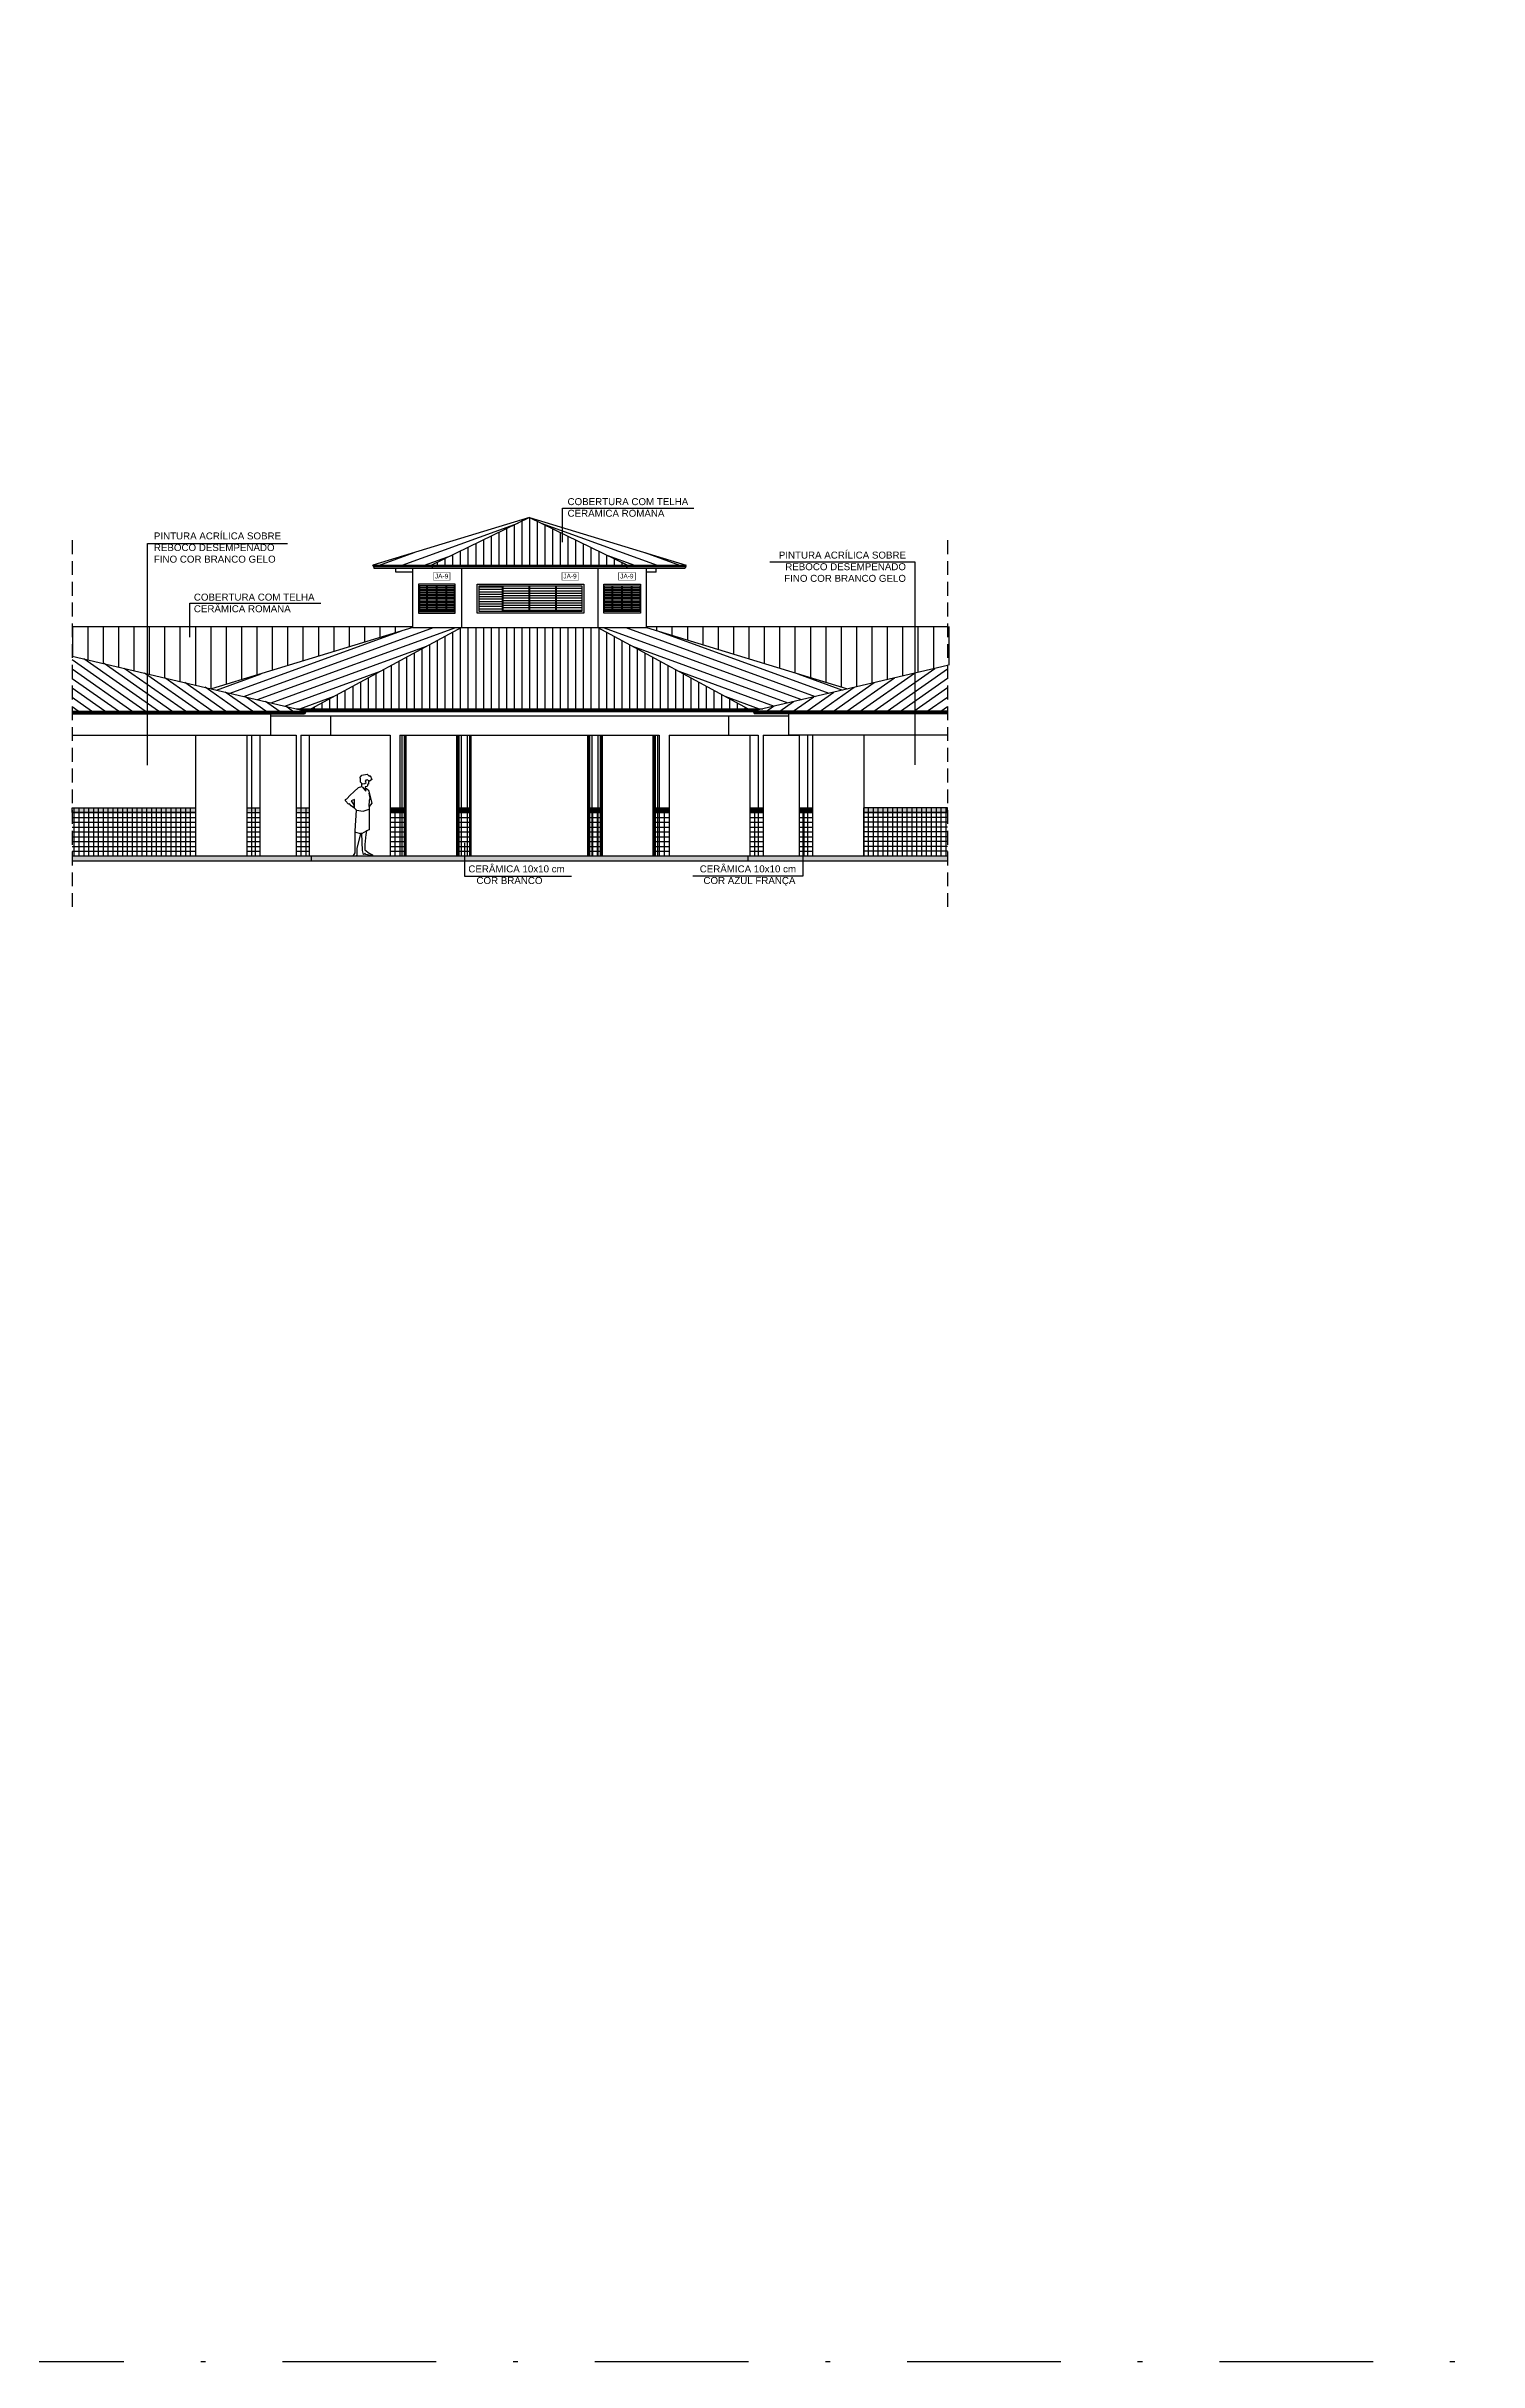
# Model space of a CAD drawing. Extents: x -81 to 144, y 107 to 212.
# Drawn here: x -57.67 to -28.09, y 106.59 to 154.4 of the extents above; entities that cross this region are included whole.
import ezdxf

# ---------------------------------------------------------------- set-up
doc = ezdxf.new("R2010")
doc.units = 0
doc.header["$LTSCALE"] = 0.005
doc.linetypes.add('DASHDOT', pattern=[25.4, 12.7, -6.35, 0, -6.35])
doc.linetypes.add('HIDDEN', pattern=[9.525, 6.35, -3.175])
doc.layers.get('0').update_dxf_attribs({"linetype": 'CONTINUOUS'})
for name, color, linetype in [('01', 1, 'CONTINUOUS'), ('02', 2, 'CONTINUOUS'), ('0_HATCH', 1, 'CONTINUOUS'), ('A-01', 1, 'CONTINUOUS'), ('A-ALV', 6, 'CONTINUOUS'), ('A-CHAO', 8, 'CONTINUOUS'), ('A-COTAS', 1, 'CONTINUOUS'), ('A-ESQ', 1, 'CONTINUOUS'), ('ARQ-SMB-1_100', 1, 'CONTINUOUS'), ('ARQ-TXT-1_075', 2, 'CONTINUOUS')]:
    doc.layers.add(name, color=color, linetype=linetype)
doc.styles.add('ESC-50-A20', font='arial.ttf', dxfattribs={"height": 0.1})
doc.styles.add('FNDE Texto Cota 0025', font='verdana.ttf', dxfattribs={"height": 0.04})
doc.dimstyles.new('FNDE 1-0025', dxfattribs={"dimscale": 5, "dimtxt": 0.04, "dimasz": 0.01, "dimexe": 0.15, "dimexo": 0.15, "dimgap": 0.005, "dimtad": 1, "dimzin": 1, "dimdsep": 46, "dimtxsty": 'FNDE Texto Cota 0025', "dimblk": 'tic', "dimcen": 0.015, "dimdle": 0.15, "dimse1": 1, "dimse2": 1, "dimclrd": 251, "dimclre": 251, "dimclrt": 256, "dimaunit": 1, "dimadec": 3, "dimazin": 0, "dimtfac": 1, "dimtix": 1, "dimtmove": 2, "dimatfit": 3, "dimfxl": 0.15, "dimtvp": 1, "dimtolj": 1, "dimtzin": 0, "dimarcsym": 0})
pattern_1 = [(180, (-71.72853, 133.911306), (-7e-18, -0.05), [])]
pattern_2 = [(20, (-245.32523, 93.66015), (-0.0542957, 0.1491762), [])]
pattern_3 = [(90, (-245.32523, 93.66015), (-0.15875, 3e-17), [])]
pattern_4 = [(7e-15, (150.165256, 99.380462), (3e-18, -0.03175), [])]
pattern_5 = [(160, (149.95113, 93.66015), (0.0542957, 0.1491762), [])]
pattern_6 = [(180, (-245.539354, 99.380462), (-3e-18, -0.03175), [])]

# ---------------------------------------------------------------- blocks, each defined once
blk = doc.blocks.new('HUM07')
at = {"color": 0, "linetype": 'Continuous'}
blk.add_line((0.085, 1.675), (0.085, 1.675), dxfattribs=at)
blk.add_lwpolyline([(-0.083, 1.33), (0.012, 1.416), (0.085, 1.442), (0.085, 1.498), (0.055, 1.528), (0.055, 1.606), (0.038, 1.619), (0.085, 1.675), (0.193, 1.696), (0.236, 1.649), (0.258, 1.666), (0.288, 1.584), (0.223, 1.532), (0.223, 1.489), (0.206, 1.485), (0.193, 1.442), (0.154, 1.433), (0.154, 1.42), (0.223, 1.364), (0.288, 1.097), (0.236, 1.028), (0.236, 0.546), (0.18, 0.524), (0.167, 0.447), (0.146, 0.24), (0.146, 0.132), (0.236, 0.063), (0.301, 0.029), (0.305, 0.007), (0.163, 0.037), (0.146, 0.063), (0.133, 0.037), (0.115, 0.037), (0.098, 0.115), (0.085, 0.468), (0.055, 0.468), (-0.023, 0.158), (-0.023, 0.011), (-0.052, -0.001), (-0.094, 0.002), (-0.057, 0.072), (-0.053, 0.52), (-0.027, 0.951), (-0.07, 0.99), (-0.07, 1.05), (-0.07, 1.171), (-0.135, 1.14), (-0.083, 1.063), (-0.083, 0.998), (-0.135, 1.041), (-0.169, 1.08), (-0.195, 1.071), (-0.255, 1.145), (-0.255, 1.171), (-0.225, 1.183), (-0.156, 1.261)], close=True, dxfattribs=at)
at = {"color": 0}
for points in [[(0.096, 1.495), (0.147, 1.498), (0.173, 1.524), (0.161, 1.552), (0.187, 1.583), (0.232, 1.555), (0.261, 1.566)], [(-0.027, 0.951), (0.113, 0.929), (0.232, 0.972)], [(0.091, 1.43), (0.164, 1.345), (0.159, 1.41)], [(0.236, 1.028), (0.238, 1.156), (0.252, 1.201), (0.235, 1.303)], [(-0.045, 0.496), (0.055, 0.468)], [(0.085, 0.468), (0.18, 0.524)]]:
    blk.add_lwpolyline(points, dxfattribs=at)
blk = doc.blocks.new('tic')
at = {"color": 251}
for p, q in [((-1, 0), (1, 0)), ((0, -1), (0, 1))]:
    blk.add_line(p, q, dxfattribs=at)
blk.add_line((-0.6, -0.6), (0.6, 0.6))

msp = doc.modelspace()

# ---------------------------------------------------------------- hatches: boundary and pattern name
at = {"layer": '0_HATCH'}
for points in [[(-54.588, 138.679), (-57.134, 138.679), (-57.134, 138.579), (-54.588, 138.579)], [(-39.056, 138.679), (-40.786, 138.679), (-40.786, 138.579), (-39.056, 138.579)]]:
    msp.add_hatch(color=160, dxfattribs=at).paths.add_polyline_path(points)
h = msp.add_hatch(color=160, dxfattribs=at)
h.paths.add_polyline_path([(-53.428, 138.679), (-53.528, 138.679), (-53.528, 138.579), (-53.428, 138.579)])
h.paths.add_polyline_path([(-53.354, 138.679), (-53.428, 138.679), (-53.428, 138.579), (-53.354, 138.579)])
h.paths.add_polyline_path([(-53.254, 138.679), (-53.354, 138.679), (-53.354, 138.579), (-53.254, 138.579)])
h.paths.add_polyline_path([(-52.409, 138.679), (-52.509, 138.679), (-52.509, 138.579), (-52.409, 138.579)])
h.paths.add_polyline_path([(-52.309, 138.679), (-52.409, 138.679), (-52.409, 138.579), (-52.309, 138.579)])
h.paths.add_polyline_path([(-52.236, 138.679), (-52.309, 138.679), (-52.309, 138.579), (-52.236, 138.579)])
h = msp.add_hatch(color=160, dxfattribs=at)
h.paths.add_polyline_path([(-50.467, 138.679), (-50.567, 138.679), (-50.567, 138.579), (-50.467, 138.579)])
h.paths.add_polyline_path([(-50.367, 138.679), (-50.467, 138.679), (-50.467, 138.579), (-50.367, 138.579)])
h = msp.add_hatch(color=160, dxfattribs=at)
h.paths.add_polyline_path([(-44.907, 138.679), (-45.007, 138.679), (-45.007, 138.579), (-44.907, 138.579)])
h.paths.add_polyline_path([(-44.807, 138.679), (-44.907, 138.679), (-44.907, 138.579), (-44.807, 138.579)])
h = msp.add_hatch(color=160, dxfattribs=at)
h.paths.add_polyline_path([(-43.039, 138.679), (-43.139, 138.679), (-43.139, 138.579), (-43.039, 138.579)])
h.paths.add_polyline_path([(-42.965, 138.679), (-43.039, 138.679), (-43.039, 138.579), (-42.965, 138.579)])
h.paths.add_polyline_path([(-42.865, 138.679), (-42.965, 138.679), (-42.965, 138.579), (-42.865, 138.579)])
h = msp.add_hatch(color=160, dxfattribs=at)
h.paths.add_polyline_path([(-42.02, 138.679), (-42.12, 138.679), (-42.12, 138.579), (-42.02, 138.579)])
h.paths.add_polyline_path([(-41.946, 138.679), (-42.02, 138.679), (-42.02, 138.579), (-41.946, 138.579)])
h.paths.add_polyline_path([(-41.846, 138.679), (-41.946, 138.679), (-41.946, 138.579), (-41.846, 138.579)])
at = {"layer": 'A-01'}
h = msp.add_hatch(dxfattribs=at)
h.set_pattern_fill('ANSI31', color=9, scale=0.05, angle=335, style=0)
h.set_pattern_definition(pattern_2)
h.paths.add_polyline_path([(-50.921, 143.688), (-49.709, 143.688), (-47.687, 144.676)])
h = msp.add_hatch(dxfattribs=at)
h.set_pattern_fill('ANSI31', color=9, scale=0.05, angle=45, style=0)
h.set_pattern_definition(pattern_3)
h.paths.add_polyline_path([(-49.709, 143.688), (-45.665, 143.688), (-47.687, 144.676)])
h = msp.add_hatch(dxfattribs=at)
h.set_pattern_fill('ANSI31', color=9, scale=0.05, angle=335, style=0)
h.set_pattern_definition(pattern_5)
h.paths.add_polyline_path([(-47.687, 144.676), (-44.453, 143.688), (-45.665, 143.688)])
h = msp.add_hatch(dxfattribs=at)
h.set_pattern_fill('ANSI31', color=9, scale=0.05, angle=335, style=0)
h.set_pattern_definition(pattern_2)
h.paths.add_polyline_path([(-54.252, 141.134), (-52.502, 140.723), (-52.199, 140.723), (-49.095, 142.403), (-50.1, 142.403)])
h = msp.add_hatch(dxfattribs=at)
h.set_pattern_fill('ANSI31', color=9, scale=0.05, angle=45, style=0)
h.set_pattern_definition(pattern_3)
h.paths.add_polyline_path([(-49.095, 142.403), (-52.199, 140.723), (-43.175, 140.723), (-46.279, 142.403)])
h = msp.add_hatch(dxfattribs=at)
h.set_pattern_fill('ANSI31', color=9, scale=0.05, angle=335, style=0)
h.set_pattern_definition(pattern_5)
h.paths.add_polyline_path([(-46.279, 142.403), (-45.274, 142.403), (-41.122, 141.134), (-42.872, 140.723), (-43.175, 140.723)])
at = {"layer": 'A-ALV'}
h = msp.add_hatch(color=256, dxfattribs=at)
h.dxf.hatch_style = 1
h.set_gradient(color1=(173, 173, 173), color2=(173, 173, 173), tint=1)
h.paths.add_polyline_path([(-52.195, 137.679), (-57.134, 137.679), (-57.134, 137.579), (-52.195, 137.579)])
h = msp.add_hatch(color=256, dxfattribs=at)
h.dxf.hatch_style = 1
h.set_gradient(color1=(214, 214, 214), color2=(214, 214, 214), tint=1)
h.paths.add_polyline_path([(-43.179, 137.679), (-44.09, 137.679), (-44.155, 137.678), (-44.155, 137.679), (-51.283, 137.679), (-51.284, 137.679), (-51.295, 137.679), (-52.195, 137.679), (-52.195, 137.579), (-43.179, 137.579)])
h = msp.add_hatch(color=256, dxfattribs=at)
h.dxf.hatch_style = 1
h.set_gradient(color1=(173, 173, 173), color2=(173, 173, 173), tint=1)
h.paths.add_polyline_path([(-39.056, 137.679), (-43.179, 137.679), (-43.179, 137.579), (-39.056, 137.579)])
at = {"layer": 'A-COTAS'}
h = msp.add_hatch(color=160, dxfattribs=at)
h.dxf.hatch_style = 1
h.set_gradient(color1=(0, 63, 255), tint=1, name='CYLINDER')
h.paths.add_polyline_path([(-50.367, 138.679), (-50.237, 138.679), (-50.237, 138.579), (-50.367, 138.579)])
h = msp.add_hatch(color=160, dxfattribs=at)
h.dxf.hatch_style = 1
h.set_gradient(color1=(0, 63, 255), tint=1, name='CYLINDER')
h.paths.add_polyline_path([(-49.188, 138.679), (-48.89, 138.679), (-48.89, 138.579), (-49.188, 138.579)])
h = msp.add_hatch(color=160, dxfattribs=at)
h.dxf.hatch_style = 1
h.set_gradient(color1=(0, 63, 255), tint=1, name='CYLINDER')
h.paths.add_polyline_path([(-46.489, 138.679), (-46.187, 138.679), (-46.187, 138.579), (-46.489, 138.579)])
h = msp.add_hatch(color=160, dxfattribs=at)
h.dxf.hatch_style = 1
h.set_gradient(color1=(0, 63, 255), tint=1, name='CYLINDER')
h.paths.add_polyline_path([(-45.137, 138.679), (-45.007, 138.679), (-45.007, 138.579), (-45.137, 138.579)])
at = {"layer": 'A-ESQ'}
h = msp.add_hatch(dxfattribs=at)
h.set_pattern_fill('ANSI31', color=256, scale=0.01, angle=135, style=0)
h.set_pattern_definition(pattern_4)
h.paths.add_polyline_path([(-49.809, 143.261), (-49.963, 143.261), (-49.963, 142.735), (-49.809, 142.735)])
h = msp.add_hatch(dxfattribs=at)
h.set_pattern_fill('ANSI31', color=256, scale=0.01, angle=135, style=0)
h.set_pattern_definition(pattern_4)
h.paths.add_polyline_path([(-49.609, 143.261), (-49.794, 143.261), (-49.794, 142.735), (-49.609, 142.735)])
h = msp.add_hatch(dxfattribs=at)
h.set_pattern_fill('ANSI31', color=256, scale=0.01, angle=135, style=0)
h.set_pattern_definition(pattern_4)
h.paths.add_polyline_path([(-49.594, 142.735), (-49.409, 142.735), (-49.409, 143.261), (-49.594, 143.261)])
h = msp.add_hatch(dxfattribs=at)
h.set_pattern_fill('ANSI31', color=256, scale=0.01, angle=135, style=0)
h.set_pattern_definition(pattern_4)
h.paths.add_polyline_path([(-49.394, 142.735), (-49.237, 142.735), (-49.237, 143.261), (-49.394, 143.261)])
h = msp.add_hatch(dxfattribs=at)
h.set_pattern_fill('ANSI31', color=256, scale=0.4, angle=135, style=0)
h.set_pattern_definition([(180, (-71.68853, 133.690467), (-7e-18, -0.05), [])])
h.paths.add_polyline_path([(-48.245, 143.261), (-48.73, 143.261), (-48.73, 142.735), (-48.245, 142.735)])
h = msp.add_hatch(dxfattribs=at)
h.set_pattern_fill('ANSI31', color=256, scale=0.4, angle=135, style=0)
h.set_pattern_definition(pattern_1)
h.paths.add_polyline_path([(-48.23, 143.261), (-48.23, 142.735), (-47.695, 142.735), (-47.695, 143.261)])
h = msp.add_hatch(dxfattribs=at)
h.set_pattern_fill('ANSI31', color=256, scale=0.4, angle=135, style=0)
h.set_pattern_definition(pattern_1)
h.paths.add_polyline_path([(-47.68, 142.735), (-47.145, 142.735), (-47.145, 143.261), (-47.68, 143.261)])
h = msp.add_hatch(dxfattribs=at)
h.set_pattern_fill('ANSI31', color=256, scale=0.4, angle=135, style=0)
h.set_pattern_definition(pattern_1)
h.paths.add_polyline_path([(-47.13, 142.735), (-46.604, 142.735), (-46.604, 143.261), (-47.13, 143.261)])
h = msp.add_hatch(dxfattribs=at)
h.set_pattern_fill('ANSI31', color=256, scale=0.01, angle=135, style=0)
h.set_pattern_definition(pattern_6)
h.paths.add_polyline_path([(-45.98, 143.261), (-46.137, 143.261), (-46.137, 142.735), (-45.98, 142.735)])
h = msp.add_hatch(dxfattribs=at)
h.set_pattern_fill('ANSI31', color=256, scale=0.01, angle=135, style=0)
h.set_pattern_definition(pattern_6)
h.paths.add_polyline_path([(-45.78, 143.261), (-45.965, 143.261), (-45.965, 142.735), (-45.78, 142.735)])
h = msp.add_hatch(dxfattribs=at)
h.set_pattern_fill('ANSI31', color=256, scale=0.01, angle=135, style=0)
h.set_pattern_definition(pattern_6)
h.paths.add_polyline_path([(-45.765, 142.735), (-45.58, 142.735), (-45.58, 143.261), (-45.765, 143.261)])
h = msp.add_hatch(dxfattribs=at)
h.set_pattern_fill('ANSI31', color=256, scale=0.01, angle=135, style=0)
h.set_pattern_definition(pattern_6)
h.paths.add_polyline_path([(-45.565, 142.735), (-45.411, 142.735), (-45.411, 143.261), (-45.565, 143.261)])

# ---------------------------------------------------------------- linework, layer by layer
at = {"linetype": 'DASHDOT', "ltscale": 50}
msp.add_lwpolyline([(-81.307, 212.195), (143.884, 212.195), (143.884, 106.585), (-81.307, 106.585)], close=True, dxfattribs=at)
at = {"layer": '01', "color": 251}
for p, q in [((-57.134, 138.679), (-54.588, 138.679)), ((-57.088, 137.679), (-57.088, 138.679)), ((-57.088, 137.679), (-57.088, 138.679)), ((-56.988, 137.679), (-56.988, 138.679)), ((-56.988, 137.679), (-56.988, 138.679)), ((-56.888, 137.679), (-56.888, 138.679)), ((-56.788, 137.679), (-56.788, 138.679)), ((-56.688, 137.679), (-56.688, 138.679)), ((-56.688, 137.679), (-56.688, 138.679)), ((-56.588, 137.679), (-56.588, 138.679)), ((-56.488, 137.679), (-56.488, 138.679)), ((-56.388, 137.679), (-56.388, 138.679)), ((-56.288, 137.679), (-56.288, 138.679)), ((-56.288, 137.679), (-56.288, 138.679)), ((-56.188, 137.679), (-56.188, 138.679)), ((-56.088, 137.679), (-56.088, 138.679)), ((-55.988, 137.679), (-55.988, 138.679)), ((-55.988, 137.679), (-55.988, 138.679)), ((-55.888, 137.679), (-55.888, 138.679)), ((-55.788, 137.679), (-55.788, 138.679)), ((-55.688, 137.679), (-55.688, 138.679)), ((-55.588, 137.679), (-55.588, 138.679)), ((-55.588, 137.679), (-55.588, 138.679)), ((-55.488, 137.679), (-55.488, 138.679)), ((-55.388, 137.679), (-55.388, 138.679)), ((-55.388, 137.679), (-55.388, 138.679)), ((-55.288, 137.679), (-55.288, 138.679)), ((-55.188, 137.679), (-55.188, 138.679)), ((-55.088, 137.679), (-55.088, 138.679)), ((-54.988, 137.679), (-54.988, 138.679)), ((-54.988, 137.679), (-54.988, 138.679)), ((-54.888, 137.679), (-54.888, 138.679)), ((-54.788, 137.679), (-54.788, 138.679)), ((-54.788, 137.679), (-54.788, 138.679)), ((-54.688, 137.679), (-54.688, 138.679)), ((-53.528, 138.679), (-53.254, 138.679)), ((-53.354, 138.679), (-53.354, 137.679)), ((-52.509, 138.679), (-52.236, 138.679)), ((-52.309, 138.679), (-52.309, 137.679)), ((-50.567, 138.679), (-50.237, 138.679)), ((-50.467, 138.679), (-50.467, 137.679)), ((-49.188, 138.679), (-48.89, 138.679)), ((-46.489, 138.679), (-46.187, 138.679)), ((-46.389, 138.679), (-46.389, 137.679)), ((-46.289, 138.679), (-46.289, 137.679)), ((-45.137, 138.679), (-44.807, 138.679)), ((-44.907, 138.679), (-44.907, 137.679)), ((-43.139, 138.679), (-42.865, 138.679)), ((-43.039, 138.679), (-43.039, 137.679)), ((-42.12, 138.679), (-41.846, 138.679)), ((-42.02, 138.679), (-42.02, 137.679)), ((-39.056, 138.679), (-40.786, 138.679)), ((-40.786, 137.679), (-40.786, 138.679)), ((-40.686, 137.679), (-40.686, 138.679)), ((-40.586, 137.679), (-40.586, 138.679)), ((-40.586, 137.679), (-40.586, 138.679)), ((-40.486, 137.679), (-40.486, 138.679)), ((-40.386, 137.679), (-40.386, 138.679)), ((-40.286, 137.679), (-40.286, 138.679)), ((-40.186, 137.679), (-40.186, 138.679)), ((-40.186, 137.679), (-40.186, 138.679)), ((-40.086, 137.679), (-40.086, 138.679)), ((-39.986, 137.679), (-39.986, 138.679)), ((-39.886, 137.679), (-39.886, 138.679)), ((-39.886, 137.679), (-39.886, 138.679)), ((-39.786, 137.679), (-39.786, 138.679)), ((-39.686, 137.679), (-39.686, 138.679)), ((-39.586, 137.679), (-39.586, 138.679)), ((-39.486, 137.679), (-39.486, 138.679)), ((-39.486, 137.679), (-39.486, 138.679)), ((-39.386, 137.679), (-39.386, 138.679)), ((-39.286, 137.679), (-39.286, 138.679)), ((-39.186, 137.679), (-39.186, 138.679)), ((-39.186, 137.679), (-39.186, 138.679)), ((-39.086, 137.679), (-39.086, 138.679)), ((-39.086, 137.679), (-39.086, 138.679)), ((-57.134, 138.579), (-54.588, 138.579)), ((-57.134, 138.479), (-54.588, 138.479)), ((-57.134, 138.379), (-54.588, 138.379)), ((-57.134, 138.279), (-54.588, 138.279)), ((-53.528, 138.579), (-53.254, 138.579)), ((-53.528, 138.479), (-53.254, 138.479)), ((-53.528, 138.379), (-53.254, 138.379)), ((-53.528, 138.279), (-53.254, 138.279)), ((-52.509, 138.579), (-52.236, 138.579)), ((-52.509, 138.479), (-52.236, 138.479)), ((-52.509, 138.379), (-52.236, 138.379)), ((-52.509, 138.279), (-52.236, 138.279)), ((-50.567, 138.579), (-50.237, 138.579)), ((-50.567, 138.479), (-50.237, 138.479)), ((-50.567, 138.379), (-50.237, 138.379)), ((-50.567, 138.279), (-50.237, 138.279)), ((-49.188, 138.579), (-48.89, 138.579)), ((-49.188, 138.479), (-48.89, 138.479)), ((-49.188, 138.379), (-48.89, 138.379)), ((-49.188, 138.279), (-48.89, 138.279)), ((-46.489, 138.579), (-46.187, 138.579)), ((-46.489, 138.479), (-46.187, 138.479)), ((-46.489, 138.379), (-46.187, 138.379)), ((-46.489, 138.279), (-46.187, 138.279)), ((-45.137, 138.579), (-44.807, 138.579)), ((-45.137, 138.479), (-44.807, 138.479)), ((-45.137, 138.379), (-44.807, 138.379)), ((-45.137, 138.279), (-44.807, 138.279)), ((-43.139, 138.579), (-42.865, 138.579)), ((-43.139, 138.479), (-42.865, 138.479)), ((-43.139, 138.379), (-42.865, 138.379)), ((-43.139, 138.279), (-42.865, 138.279)), ((-42.12, 138.579), (-41.846, 138.579)), ((-42.12, 138.479), (-41.846, 138.479)), ((-42.12, 138.379), (-41.846, 138.379)), ((-42.12, 138.279), (-41.846, 138.279)), ((-39.056, 138.579), (-40.786, 138.579)), ((-39.056, 138.479), (-40.786, 138.479)), ((-39.056, 138.379), (-40.786, 138.379)), ((-39.056, 138.279), (-40.786, 138.279)), ((-57.134, 138.179), (-54.588, 138.179)), ((-57.134, 138.079), (-54.588, 138.079)), ((-57.134, 137.979), (-54.588, 137.979)), ((-57.134, 137.879), (-54.588, 137.879)), ((-57.134, 137.779), (-54.588, 137.779)), ((-53.528, 138.179), (-53.254, 138.179)), ((-53.528, 138.079), (-53.254, 138.079)), ((-53.528, 137.979), (-53.254, 137.979)), ((-53.528, 137.879), (-53.254, 137.879)), ((-53.528, 137.779), (-53.254, 137.779)), ((-52.509, 138.179), (-52.236, 138.179)), ((-52.509, 138.079), (-52.236, 138.079)), ((-52.509, 137.979), (-52.236, 137.979)), ((-52.509, 137.879), (-52.236, 137.879)), ((-52.509, 137.779), (-52.236, 137.779)), ((-50.567, 138.179), (-50.237, 138.179)), ((-50.567, 138.079), (-50.237, 138.079)), ((-50.567, 137.979), (-50.237, 137.979)), ((-50.567, 137.879), (-50.237, 137.879)), ((-50.567, 137.779), (-50.237, 137.779)), ((-49.188, 138.179), (-48.89, 138.179)), ((-49.188, 138.079), (-48.89, 138.079)), ((-49.188, 137.979), (-48.89, 137.979)), ((-49.188, 137.879), (-48.89, 137.879)), ((-49.188, 137.779), (-48.89, 137.779)), ((-46.489, 138.179), (-46.187, 138.179)), ((-46.489, 138.079), (-46.187, 138.079)), ((-46.489, 137.979), (-46.187, 137.979)), ((-46.489, 137.879), (-46.187, 137.879)), ((-46.489, 137.779), (-46.187, 137.779)), ((-45.137, 138.179), (-44.807, 138.179)), ((-45.137, 138.079), (-44.807, 138.079)), ((-45.137, 137.979), (-44.807, 137.979)), ((-45.137, 137.879), (-44.807, 137.879)), ((-45.137, 137.779), (-44.807, 137.779)), ((-43.139, 138.179), (-42.865, 138.179)), ((-43.139, 138.079), (-42.865, 138.079)), ((-43.139, 137.979), (-42.865, 137.979)), ((-43.139, 137.879), (-42.865, 137.879)), ((-43.139, 137.779), (-42.865, 137.779)), ((-42.12, 138.179), (-41.846, 138.179)), ((-42.12, 138.079), (-41.846, 138.079)), ((-42.12, 137.979), (-41.846, 137.979)), ((-42.12, 137.879), (-41.846, 137.879)), ((-42.12, 137.779), (-41.846, 137.779)), ((-39.056, 138.179), (-40.786, 138.179)), ((-39.056, 138.079), (-40.786, 138.079)), ((-39.056, 137.979), (-40.786, 137.979)), ((-39.056, 137.879), (-40.786, 137.879)), ((-39.056, 137.779), (-40.786, 137.779))]:
    msp.add_line(p, q, dxfattribs=at)
at = {"layer": '02', "color": 253, "linetype": 'Continuous'}
for points in [[(-54.588, 138.579), (-57.134, 138.579), (-57.134, 138.679), (-54.588, 138.679)], [(-40.786, 138.579), (-39.056, 138.579), (-39.056, 138.679), (-40.786, 138.679)]]:
    msp.add_lwpolyline(points, close=True, dxfattribs=at)
at = {"layer": 'A-01', "color": 3}
for p, q in [((-47.687, 144.676), (-50.921, 143.688)), ((-47.687, 144.676), (-49.709, 143.688)), ((-47.687, 144.676), (-44.453, 143.688)), ((-47.687, 144.676), (-45.665, 143.688)), ((-50.921, 143.688), (-44.453, 143.688)), ((-50.912, 143.659), (-50.921, 143.688)), ((-50.912, 143.659), (-50.903, 143.63)), ((-50.903, 143.63), (-44.471, 143.63)), ((-49.709, 143.688), (-49.692, 143.63)), ((-45.665, 143.688), (-45.683, 143.63)), ((-44.462, 143.659), (-44.471, 143.63)), ((-44.462, 143.659), (-44.453, 143.688)), ((-50.1, 142.403), (-54.252, 141.134)), ((-49.095, 142.403), (-52.199, 140.723)), ((-46.279, 142.403), (-43.175, 140.723)), ((-45.274, 142.403), (-41.122, 141.134)), ((-57.134, 141.812), (-52.298, 140.675)), ((-39.056, 141.62), (-43.076, 140.675)), ((-57.134, 140.675), (-52.298, 140.675)), ((-57.134, 140.617), (-52.332, 140.617)), ((-53.035, 140.617), (-53.035, 140.179)), ((-52.502, 140.723), (-42.872, 140.723)), ((-52.298, 140.675), (-52.332, 140.617)), ((-52.304, 140.665), (-43.07, 140.665)), ((-52.199, 140.723), (-52.186, 140.665)), ((-52.199, 140.723), (-52.186, 140.665)), ((-39.056, 140.675), (-43.076, 140.675)), ((-39.056, 140.617), (-43.042, 140.617)), ((-42.339, 140.617), (-42.339, 140.179)), ((-57.134, 140.179), (-53.035, 140.179)), ((-53.528, 140.179), (-53.528, 137.679)), ((-53.428, 140.179), (-53.428, 137.679)), ((-53.254, 140.179), (-53.254, 137.679)), ((-53.254, 140.179), (-52.509, 140.179)), ((-52.509, 140.179), (-52.509, 137.679)), ((-52.409, 140.179), (-52.409, 137.679)), ((-52.409, 140.179), (-50.567, 140.179)), ((-52.236, 140.179), (-52.236, 137.679)), ((-51.795, 140.579), (-51.795, 140.179)), ((-50.567, 140.179), (-50.567, 137.679)), ((-50.367, 140.179), (-45.007, 140.179)), ((-50.367, 140.179), (-50.367, 137.679)), ((-45.007, 140.179), (-45.007, 137.679)), ((-44.807, 140.179), (-44.807, 137.679)), ((-44.807, 140.179), (-42.965, 140.179)), ((-43.579, 140.579), (-43.579, 140.179)), ((-43.139, 140.179), (-43.139, 137.679)), ((-42.965, 140.179), (-42.965, 137.679)), ((-42.865, 140.179), (-42.865, 137.679)), ((-42.865, 140.179), (-42.12, 140.179)), ((-39.056, 140.179), (-42.339, 140.179)), ((-42.12, 140.179), (-42.12, 137.679)), ((-41.946, 140.179), (-41.946, 137.679)), ((-41.846, 140.179), (-41.846, 137.679)), ((-39.056, 137.679), (-57.134, 137.679)), ((-52.195, 137.679), (-52.195, 137.579)), ((-43.179, 137.679), (-43.179, 137.579))]:
    msp.add_line(p, q, dxfattribs=at)
at = {"layer": 'A-01', "color": 5, "linetype": 'HIDDEN', "ltscale": 9}
for p, q in [((-57.134, 144.202), (-57.134, 136.581)), ((-39.056, 144.202), (-39.056, 136.581))]:
    msp.add_line(p, q, dxfattribs=at)
at = {"layer": 'A-01'}
for p, q in [((-50.912, 143.659), (-44.462, 143.659)), ((-50.445, 143.544), (-50.445, 143.63)), ((-50.1, 143.544), (-50.445, 143.544)), ((-45.074, 143.544), (-45.274, 143.544)), ((-45.074, 143.544), (-45.074, 143.63)), ((-57.134, 140.646), (-52.315, 140.646)), ((-52.38, 140.694), (-42.994, 140.694)), ((-43.175, 140.723), (-43.188, 140.665)), ((-43.076, 140.675), (-43.042, 140.617)), ((-39.056, 140.646), (-43.059, 140.646)), ((-53.035, 140.579), (-42.339, 140.579)), ((-50.323, 140.179), (-50.323, 137.679)), ((-50.274, 140.179), (-50.274, 137.679)), ((-50.246, 140.179), (-50.246, 137.679)), ((-50.237, 137.679), (-50.237, 140.179)), ((-49.188, 137.679), (-49.188, 140.179)), ((-49.172, 140.179), (-49.172, 137.679)), ((-49.145, 140.179), (-49.145, 137.679)), ((-49.096, 140.179), (-49.096, 137.679)), ((-48.975, 140.179), (-48.975, 137.679)), ((-48.926, 140.179), (-48.926, 137.679)), ((-48.899, 140.179), (-48.899, 137.679)), ((-48.89, 137.679), (-48.89, 140.179)), ((-46.489, 140.179), (-46.489, 137.679)), ((-46.474, 140.179), (-46.474, 137.679)), ((-46.447, 140.179), (-46.447, 137.679)), ((-46.398, 140.179), (-46.398, 137.679)), ((-46.276, 140.179), (-46.276, 137.679)), ((-46.228, 140.179), (-46.228, 137.679)), ((-46.2, 140.179), (-46.2, 137.679)), ((-46.187, 140.179), (-46.187, 137.679)), ((-45.137, 137.679), (-45.137, 140.179)), ((-45.121, 140.179), (-45.121, 137.679)), ((-45.094, 140.179), (-45.094, 137.679)), ((-45.045, 140.179), (-45.045, 137.679))]:
    msp.add_line(p, q, dxfattribs=at)
at = {"layer": 'A-01', "color": 2}
for p, q in [((-50.1, 142.403), (-50.1, 143.63)), ((-49.095, 143.63), (-49.095, 142.403)), ((-46.279, 143.63), (-46.279, 142.403)), ((-45.274, 142.403), (-45.274, 143.63)), ((-57.134, 142.42), (-50.1, 142.42)), ((-50.1, 142.403), (-45.274, 142.403)), ((-45.274, 142.42), (-39.056, 142.42)), ((-54.588, 140.179), (-54.588, 137.679)), ((-40.786, 140.179), (-40.786, 137.679))]:
    msp.add_line(p, q, dxfattribs=at)
at = {"layer": 'A-01', "color": 9}
for p, q in [((-57.121, 141.809), (-57.121, 142.42)), ((-56.804, 141.734), (-56.804, 142.42)), ((-56.486, 141.659), (-56.486, 142.42)), ((-56.169, 141.585), (-56.169, 142.42)), ((-55.851, 141.51), (-55.851, 142.42)), ((-55.534, 141.435), (-55.534, 142.42)), ((-55.216, 141.361), (-55.216, 142.42)), ((-54.899, 141.286), (-54.899, 142.42)), ((-54.581, 141.211), (-54.581, 142.42)), ((-54.264, 141.137), (-54.264, 142.42)), ((-53.946, 141.228), (-53.946, 142.42)), ((-53.629, 141.325), (-53.629, 142.42)), ((-53.311, 141.422), (-53.311, 142.42)), ((-52.994, 141.519), (-52.994, 142.42)), ((-52.676, 141.616), (-52.676, 142.42)), ((-52.359, 141.713), (-52.359, 142.42)), ((-52.041, 141.81), (-52.041, 142.42)), ((-51.724, 141.907), (-51.724, 142.42)), ((-51.406, 142.004), (-51.406, 142.42)), ((-51.089, 142.101), (-51.089, 142.42)), ((-50.771, 142.198), (-50.771, 142.42)), ((-50.454, 142.295), (-50.454, 142.42)), ((-50.136, 142.392), (-50.136, 142.42)), ((-45.056, 142.337), (-45.056, 142.42)), ((-44.739, 142.24), (-44.739, 142.42)), ((-44.421, 142.143), (-44.421, 142.42)), ((-44.104, 142.046), (-44.104, 142.42)), ((-43.786, 141.949), (-43.786, 142.42)), ((-43.469, 141.852), (-43.469, 142.42)), ((-43.151, 141.754), (-43.151, 142.42)), ((-42.834, 141.657), (-42.834, 142.42)), ((-42.516, 141.56), (-42.516, 142.42)), ((-42.199, 141.463), (-42.199, 142.42)), ((-41.881, 141.366), (-41.881, 142.42)), ((-41.564, 141.269), (-41.564, 142.42)), ((-41.246, 141.172), (-41.246, 142.42)), ((-40.929, 141.179), (-40.929, 142.42)), ((-40.611, 141.254), (-40.611, 142.42)), ((-40.294, 141.329), (-40.294, 142.42)), ((-39.976, 141.403), (-39.976, 142.42)), ((-39.659, 141.478), (-39.659, 142.42)), ((-39.341, 141.553), (-39.341, 142.42)), ((-39.024, 141.627), (-39.024, 142.42)), ((-55.624, 140.675), (-57.134, 141.732)), ((-55.348, 140.675), (-56.889, 141.754)), ((-55.071, 140.675), (-56.472, 141.656)), ((-54.794, 140.675), (-56.056, 141.558)), ((-40.58, 140.675), (-39.318, 141.558)), ((-40.303, 140.675), (-39.056, 141.548)), ((-55.901, 140.675), (-57.134, 141.538)), ((-56.178, 140.675), (-57.134, 141.344)), ((-56.455, 140.675), (-57.134, 141.151)), ((-54.517, 140.675), (-55.639, 141.46)), ((-54.241, 140.675), (-55.222, 141.362)), ((-53.964, 140.675), (-54.806, 141.264)), ((-53.687, 140.675), (-54.389, 141.166)), ((-53.41, 140.675), (-53.972, 141.068)), ((-41.964, 140.675), (-41.402, 141.068)), ((-41.687, 140.675), (-40.985, 141.166)), ((-41.41, 140.675), (-40.568, 141.264)), ((-41.133, 140.675), (-40.152, 141.362)), ((-40.857, 140.675), (-39.735, 141.46)), ((-40.026, 140.675), (-39.056, 141.354)), ((-39.75, 140.675), (-39.056, 141.16)), ((-56.732, 140.675), (-57.134, 140.957)), ((-57.008, 140.675), (-57.134, 140.763)), ((-53.134, 140.675), (-53.556, 140.97)), ((-52.857, 140.675), (-53.139, 140.872)), ((-52.58, 140.675), (-52.722, 140.774)), ((-52.303, 140.675), (-52.306, 140.677)), ((-43.071, 140.675), (-43.068, 140.677)), ((-42.794, 140.675), (-42.652, 140.774)), ((-42.517, 140.675), (-42.235, 140.872)), ((-42.241, 140.675), (-41.818, 140.97)), ((-39.473, 140.675), (-39.056, 140.966)), ((-39.196, 140.675), (-39.056, 140.773))]:
    msp.add_line(p, q, dxfattribs=at)
at = {"layer": 'A-CHAO', "color": 6}
msp.add_line((-39.056, 137.579), (-57.134, 137.579), dxfattribs=at)
at = {"layer": 'A-ESQ'}
for p, q in [((-49.809, 142.735), (-49.809, 143.261)), ((-49.794, 142.735), (-49.794, 143.261)), ((-49.609, 142.735), (-49.609, 143.261)), ((-49.594, 142.735), (-49.594, 143.261)), ((-49.409, 142.735), (-49.409, 143.261)), ((-49.394, 142.735), (-49.394, 143.261)), ((-48.245, 142.735), (-48.245, 143.261)), ((-48.23, 142.735), (-48.23, 143.261)), ((-47.695, 142.735), (-47.695, 143.261)), ((-47.68, 142.735), (-47.68, 143.261)), ((-47.145, 142.735), (-47.145, 143.261)), ((-47.13, 142.735), (-47.13, 143.261)), ((-45.98, 142.735), (-45.98, 143.261)), ((-45.965, 142.735), (-45.965, 143.261)), ((-45.78, 142.735), (-45.78, 143.261)), ((-45.765, 142.735), (-45.765, 143.261)), ((-45.58, 142.735), (-45.58, 143.261)), ((-45.565, 142.735), (-45.565, 143.261))]:
    msp.add_line(p, q, dxfattribs=at)
for points in [[(-49.22, 143.298), (-49.98, 143.298), (-49.98, 142.698), (-49.22, 142.698)], [(-49.237, 143.261), (-49.963, 143.261), (-49.963, 142.735), (-49.237, 142.735)], [(-48.767, 143.298), (-46.567, 143.298), (-46.567, 142.698), (-48.767, 142.698)], [(-48.73, 143.261), (-46.604, 143.261), (-46.604, 142.735), (-48.73, 142.735)], [(-46.154, 143.298), (-45.394, 143.298), (-45.394, 142.698), (-46.154, 142.698)], [(-46.137, 143.261), (-45.411, 143.261), (-45.411, 142.735), (-46.137, 142.735)]]:
    msp.add_lwpolyline(points, close=True, dxfattribs=at)
at = {"layer": 'ARQ-SMB-1_100', "color": 252, "ltscale": 10, "const_width": 0.0107}
for points in [[(-49.671, 143.378), (-49.33, 143.378), (-49.33, 143.538), (-49.671, 143.538)], [(-47.018, 143.378), (-46.677, 143.378), (-46.677, 143.538), (-47.018, 143.538)], [(-45.845, 143.378), (-45.504, 143.378), (-45.504, 143.538), (-45.845, 143.538)]]:
    msp.add_lwpolyline(points, close=True, dxfattribs=at)

# ---------------------------------------------------------------- block references
at = {"layer": 'A-COTAS'}
msp.add_blockref('HUM07', (-51.233, 137.679), dxfattribs=at)

# ---------------------------------------------------------------- texts
at = {"layer": 'ARQ-TXT-1_075', "char_height": 0.144, "attachment_point": 1, "style": 'ESC-50-A20'}
for s, insert, width in [('COBERTURA COM TELHA\\PCERÂMICA ROMANA', (-46.902, 145.073), 2.68111), ('PINTURA ACRÍLICA SOBRE REBOCO DESEMPENADO FINO COR BRANCO GELO', (-55.445, 144.365), 2.84817), ('\\pi0.19104;PINTURA ACRÍLICA SOBRE \\P\\pi0.32376;REBOCO DESEMPENADO \\P\\pi0.30224;FINO COR BRANCO GELO', (-42.73, 143.969), 2.91815), ('COBERTURA COM TELHA\\PCERÂMICA ROMANA', (-54.619, 143.101), 2.59279), ('CERÂMICA 10x10 cm       COR BRANCO', (-48.951, 137.488), 2.19924), ('\\pi0.19832;CERÂMICA 10x10 cm       \\P\\pi0.27482;COR AZUL FRANÇA', (-44.371, 137.488), 2.30757)]:
    msp.add_mtext(s, dxfattribs=dict(at, insert=insert, width=width))
at = {"layer": 'ARQ-TXT-1_075', "style": 'ESC-50-A20'}
for p in [(-49.642, 143.414), (-46.989, 143.414), (-45.816, 143.414)]:
    msp.add_attdef('JA-9', p, '', height=0.096, dxfattribs=at)

# ---------------------------------------------------------------- leaders
at = {"layer": 'ARQ-SMB-1_100'}
for points in [[(-47.004, 144.161), (-47.004, 144.864), (-44.296, 144.864)], [(-55.577, 139.56), (-55.577, 144.137), (-52.683, 144.137)], [(-39.721, 139.564, 0.47), (-39.721, 143.748, 0.47), (-42.728, 143.748, 0.47)], [(-54.703, 142.201), (-54.703, 142.904), (-51.995, 142.904)], [(-42.045, 138.648, 0.47), (-42.045, 137.268, 0.47), (-44.316, 137.268, 0.47)], [(-49.033, 137.954, 0.47), (-49.033, 137.268, 0.47), (-46.824, 137.268, 0.47)]]:
    msp.add_leader(points, dimstyle='FNDE 1-0025', override={"dimtad": 0, "dimfxl": 0.025, "dimarcsym": 1}, dxfattribs=at)

doc.saveas('drawing.dxf')
